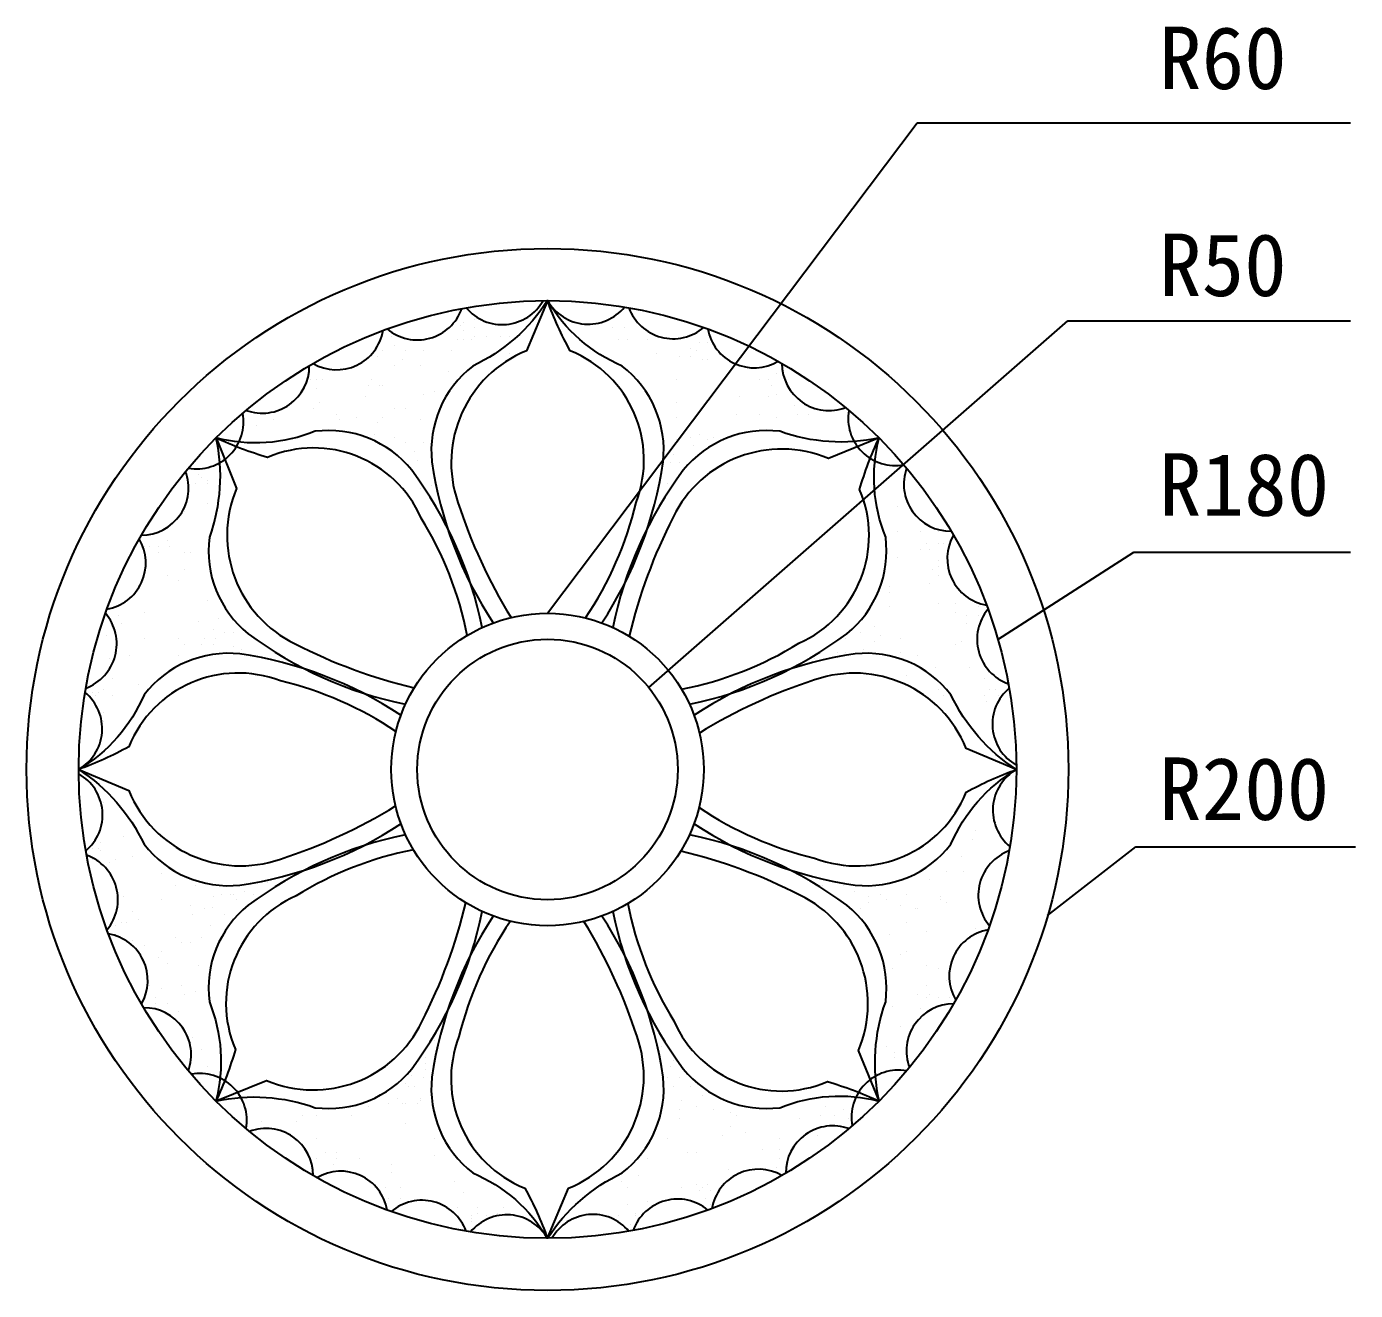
# Model space of a CAD drawing. Header units: metres. Extents: x 0 to 5136, y 0 to 4711.
# Drawn here: x 116 to 1136, y 1810 to 2780 of the extents above; entities that cross this region are included whole.
import ezdxf

# ---------------------------------------------------------------- set-up
doc = ezdxf.new("R2010")
doc.units = ezdxf.units.M
for name, color, linetype in [('3', 3, 'Continuous'), ('7', 7, 'Continuous'), ('BH', 3, 'Continuous'), ('DIM', 3, 'Continuous')]:
    doc.layers.add(name, color=color, linetype=linetype)
doc.dimstyles.get("Standard").update_dxf_attribs({"dimtxt": 2.5, "dimasz": 2.5, "dimexe": 1.25, "dimexo": 0.625, "dimtad": 1, "dimcen": 2.5, "dimazin": 3, "dimtfac": 1, "dimtmove": 0, "dimatfit": 3})

msp = doc.modelspace()

# ---------------------------------------------------------------- hatches: boundary and pattern name
at = {"layer": 'BH'}
h = msp.add_hatch(dxfattribs=at)
h.set_pattern_fill('AR-SAND', scale=40)
h.paths.add_polyline_path([(119.51, 2209.58, 1), (911.51, 2209.58, 1)])
h.paths.add_polyline_path([(515.51, 2569.58), (515.5, 2569.58), (515.5, 2569.57)])
h.paths.add_polyline_path([(411.27, 2439.38, -0.11), (465.41, 2318.62, -0.22), (565.6, 2318.62, -0.11), (619.74, 2439.38, -0.26), (693.92, 2469.24, 0.14), (770.1, 2464.14), (770.06, 2464.13, 0.16), (775.17, 2387.99, -0.26), (745.31, 2313.81, -0.04), (701.63, 2286.67, -0.04), (751.71, 2298.36, -0.26), (825.28, 2267.02, 0.14), (875.53, 2209.56), (875.5, 2209.57, 0.16), (825.28, 2152.13, -0.26), (751.71, 2120.79, -0.04), (701.63, 2132.48, -0.04), (745.31, 2105.34, -0.26), (775.17, 2031.16, 0.14), (770.07, 1954.99), (770.06, 1955.02, 0.16), (693.92, 1949.91, -0.26), (619.74, 1979.78, -0.04), (592.6, 2023.45, -0.04), (604.29, 1973.38, -0.26), (572.95, 1899.81, 0.14), (515.49, 1849.55), (515.5, 1849.58, 0.16), (458.06, 1899.81, -0.26), (426.72, 1973.38, -0.04), (438.41, 2023.45, -0.04), (411.27, 1979.78, -0.26), (337.09, 1949.91, 0.14), (260.92, 1955.01), (260.95, 1955.02, 0.16), (255.84, 2031.16, -0.26), (285.71, 2105.34, -0.04), (329.38, 2132.48, -0.04), (279.31, 2120.79, -0.26), (205.74, 2152.13, 0.14), (155.48, 2209.59), (155.51, 2209.58, 0.16), (205.74, 2267.02, -0.26), (279.31, 2298.36, -0.04), (329.38, 2286.67, -0.04), (285.71, 2313.81, -0.26), (255.84, 2387.99, 0.14), (260.94, 2464.16), (260.95, 2464.13, 0.16), (337.09, 2469.24, -0.26)])
h.paths.add_polyline_path([(611.51, 2209.58, -1), (419.51, 2209.58, -1)])

# ---------------------------------------------------------------- linework, layer by layer
at = {"layer": '3'}
for points in [[(557.19, 2322.1, 0.11), (604.29, 2445.78, 0.26), (572.95, 2519.35, -0.16), (515.51, 2569.58, -0.14), (458.06, 2519.35, 0.26), (426.72, 2445.78, 0.11), (473.82, 2322.1)], [(465.41, 2318.62, 0.11), (411.27, 2439.38, 0.26), (337.09, 2469.24, -0.16), (260.95, 2464.13, -0.14), (255.84, 2387.99, 0.26), (285.71, 2313.81, 0.11), (406.46, 2259.67)], [(624.55, 2259.67, 0.11), (745.31, 2313.81, 0.26), (775.17, 2387.99, -0.16), (770.06, 2464.13, -0.14), (693.92, 2469.24, 0.26), (619.74, 2439.38, 0.11), (565.6, 2318.62)], [(402.98, 2251.26, 0.11), (279.31, 2298.36, 0.26), (205.74, 2267.02, -0.16), (155.51, 2209.58, -0.14), (205.74, 2152.13, 0.26), (279.31, 2120.79, 0.11), (402.98, 2167.89, 0.11)], [(628.03, 2167.89, 0.11), (751.71, 2120.79, 0.26), (825.28, 2152.13, -0.16), (875.51, 2209.58, -0.14), (825.28, 2267.02, 0.26), (751.71, 2298.36, 0.11), (628.03, 2251.26)], [(406.46, 2159.48, 0.11), (285.71, 2105.34, 0.26), (255.84, 2031.16, -0.16), (260.95, 1955.02, -0.14), (337.09, 1949.91, 0.26), (411.27, 1979.78, 0.11), (465.41, 2100.53)], [(565.6, 2100.53, 0.11), (619.74, 1979.78, 0.26), (693.92, 1949.91, -0.16), (770.06, 1955.02, -0.14), (775.17, 2031.16, 0.26), (745.31, 2105.34, 0.11), (624.55, 2159.48)], [(473.82, 2097.05, 0.11), (426.72, 1973.38, 0.26), (458.06, 1899.81, -0.16), (515.51, 1849.58, -0.14), (572.95, 1899.81, 0.26), (604.29, 1973.38, 0.11), (557.19, 2097.05, 0.11)]]:
    msp.add_lwpolyline(points, format="xyb", dxfattribs=at)
for radius in [360, 120]:
    msp.add_circle((515.51, 2209.58), radius, dxfattribs=at)
at = {"layer": '7'}
for points in [[(544.72, 2325.96, 0.09), (583.48, 2414.69, 0.41), (533, 2531.02, -0.04), (515.51, 2569.56), (499.34, 2531.02, 0.4), (446.75, 2414.69, 0.06), (487.49, 2326.26)], [(453.87, 2312.54, 0.09), (418.53, 2402.68, 0.41), (300.57, 2449.24, -0.04), (260.96, 2464.12), (276.78, 2425.44, 0.4), (321.85, 2306, 0.06), (413.19, 2272.28, 0.06)], [(618.47, 2271.21, 0.09), (708.61, 2306.55, 0.41), (755.17, 2424.51, -0.04), (770.05, 2464.12), (731.37, 2448.3, 0.4), (611.93, 2403.23, 0.06), (578.21, 2311.89)], [(399.12, 2238.79, 0.09), (310.39, 2277.55, 0.41), (194.06, 2227.07, -0.04), (155.52, 2209.58), (194.06, 2193.41, 0.4), (310.39, 2140.82, 0.06), (398.82, 2181.56, 0.06)], [(631.89, 2180.36, 0.09), (720.62, 2141.6, 0.41), (836.96, 2192.08, -0.04), (875.49, 2209.58), (836.96, 2225.74, 0.4), (720.62, 2278.33, 0.06), (632.19, 2237.59)], [(412.55, 2147.94, 0.09), (322.4, 2112.6, 0.41), (275.84, 1994.64, -0.04), (260.96, 1955.03), (299.64, 1970.85, 0.4), (419.08, 2015.92, 0.06), (452.81, 2107.26)], [(577.14, 2106.62, 0.09), (612.48, 2016.47, 0.41), (730.44, 1969.91, -0.04), (770.05, 1955.03), (754.24, 1993.71, 0.4), (709.16, 2113.15, 0.06), (617.82, 2146.87)], [(487.01, 2093.01, 0.09), (447.53, 2004.46, 0.41), (498.02, 1888.13, -0.04), (515.51, 1849.59), (531.67, 1888.13, 0.4), (584.26, 2004.46, 0.06), (543.52, 2092.89, 0.06)]]:
    msp.add_lwpolyline(points, format="xyb", dxfattribs=at)
for radius in [400, 100]:
    msp.add_circle((515.51, 2209.58), radius, dxfattribs=at)
for centre, start, end in [((415.6, 2575.57), 230.03, 340.5), ((480.67, 2587.36), 220.03, 330.5), ((546.8, 2587.67), 210.03, 320.5), ((611.98, 2576.49), 200.03, 310.5), ((353.56, 2552.66), 240.03, 350.5), ((674.23, 2554.16), 190.03, 300.5), ((731.66, 2521.37), 180.03, 290.5), ((296.45, 2519.33), 250.03, 0.5), ((245.99, 2476.59), 260.03, 10.5), ((782.52, 2479.1), 170.03, 280.5), ((825.26, 2428.64), 160.03, 270.5), ((203.71, 2425.73), 270.03, 20.5), ((858.59, 2371.52), 150.03, 260.5), ((170.92, 2368.3), 280.03, 30.5), ((148.59, 2306.05), 290.03, 40.5), ((881.5, 2309.48), 140.03, 250.5), ((137.41, 2240.87), 300.03, 50.5), ((893.29, 2244.41), 130.03, 240.5), ((137.72, 2174.74), 310.03, 60.5), ((893.6, 2178.28), 120.03, 230.5), ((149.51, 2109.67), 320.03, 70.5), ((882.42, 2113.1), 110.03, 220.5), ((172.42, 2047.63), 330.03, 80.5), ((860.09, 2050.85), 100.03, 210.5), ((205.75, 1990.52), 340.03, 90.5), ((827.3, 1993.42), 90.03, 200.5), ((248.5, 1940.06), 350.03, 100.5), ((785.03, 1942.57), 80.03, 190.5), ((299.35, 1897.78), 0.03, 110.5), ((734.57, 1899.82), 70.03, 180.5), ((356.78, 1864.99), 10.03, 120.5), ((677.45, 1866.49), 60.03, 170.5), ((419.03, 1842.66), 20.03, 130.5), ((615.41, 1843.58), 50.03, 160.5), ((484.21, 1831.48), 30.03, 140.5), ((550.34, 1831.79), 40.03, 150.5)]:
    msp.add_arc(centre, 36.15, start, end, dxfattribs=at)
at = {"layer": 'BH'}
for p, q in [((450.89, 2553.06), (450.89, 2553.06)), ((459.73, 2555.26), (459.73, 2555.26)), ((395.67, 2542.02), (395.67, 2542.02)), ((448.69, 2550.85), (448.69, 2550.85)), ((450.89, 2546.44), (450.89, 2546.44)), ((459.73, 2548.64), (459.73, 2548.64)), ((459.73, 2542.02), (459.73, 2542.02)), ((468.57, 2542.02), (468.57, 2542.02)), ((479.61, 2542.02), (479.61, 2542.02)), ((486.24, 2542.02), (486.24, 2542.02)), ((565.76, 2548.64), (565.76, 2548.64)), ((574.6, 2548.64), (574.6, 2548.64)), ((389.04, 2530.99), (389.04, 2530.99)), ((397.88, 2535.4), (397.88, 2535.4)), ((406.72, 2530.99), (406.72, 2530.99)), ((419.97, 2530.99), (419.97, 2530.99)), ((442.06, 2530.99), (442.06, 2530.99)), ((446.48, 2539.82), (446.48, 2539.82)), ((450.89, 2539.82), (450.89, 2539.82)), ((457.52, 2539.82), (457.52, 2539.82)), ((570.18, 2539.82), (570.18, 2539.82)), ((576.8, 2539.82), (576.8, 2539.82)), ((592.27, 2539.82), (592.27, 2539.82)), ((625.4, 2533.2), (625.4, 2533.2)), ((629.82, 2530.99), (629.82, 2530.99)), ((632.03, 2537.61), (632.03, 2537.61)), ((638.66, 2537.61), (638.66, 2537.61)), ((384.63, 2526.58), (384.63, 2526.58)), ((404.51, 2524.37), (404.51, 2524.37)), ((486.24, 2528.79), (486.24, 2528.79)), ((598.89, 2528.79), (598.89, 2528.79)), ((616.57, 2526.58), (616.57, 2526.58)), ((625.4, 2526.58), (625.4, 2526.58)), ((634.24, 2524.37), (634.24, 2524.37)), ((638.66, 2524.37), (638.66, 2524.37)), ((397.88, 2519.96), (397.88, 2519.96)), ((417.76, 2519.96), (417.76, 2519.96)), ((439.85, 2515.55), (439.85, 2515.55)), ((691.67, 2513.34), (691.67, 2513.34)), ((333.82, 2508.93), (333.82, 2508.93)), ((338.24, 2508.93), (338.24, 2508.93)), ((338.24, 2502.31), (338.24, 2502.31)), ((342.66, 2508.93), (342.66, 2508.93)), ((378, 2504.51), (378, 2504.51)), ((380.21, 2508.93), (380.21, 2508.93)), ((386.84, 2504.51), (386.84, 2504.51)), ((389.04, 2504.51), (389.04, 2504.51)), ((428.81, 2500.1), (428.81, 2500.1)), ((614.36, 2508.93), (614.36, 2508.93)), ((678.42, 2508.93), (678.42, 2508.93)), ((685.04, 2508.93), (685.04, 2508.93)), ((687.25, 2504.51), (687.25, 2504.51)), ((340.45, 2491.27), (340.45, 2491.27)), ((375.79, 2495.69), (375.79, 2495.69)), ((419.97, 2497.89), (419.97, 2497.89)), ((614.36, 2491.27), (614.36, 2491.27)), ((662.95, 2495.69), (662.95, 2495.69)), ((685.04, 2495.69), (685.04, 2495.69)), ((691.67, 2497.89), (691.67, 2497.89)), ((336.03, 2486.86), (336.03, 2486.86)), ((353.7, 2482.45), (353.7, 2482.45)), ((369.16, 2480.24), (369.16, 2480.24)), ((389.04, 2480.24), (389.04, 2480.24)), ((397.88, 2486.86), (397.88, 2486.86)), ((406.72, 2486.86), (406.72, 2486.86)), ((614.36, 2480.24), (614.36, 2480.24)), ((660.74, 2482.45), (660.74, 2482.45)), ((678.42, 2482.45), (678.42, 2482.45)), ((691.67, 2480.24), (691.67, 2480.24)), ((704.92, 2489.07), (704.92, 2489.07)), ((707.13, 2482.45), (707.13, 2482.45)), ((715.97, 2482.45), (715.97, 2482.45)), ((291.85, 2473.62), (291.85, 2473.62)), ((305.1, 2478.03), (305.1, 2478.03)), ((355.91, 2478.03), (355.91, 2478.03)), ((384.63, 2475.83), (384.63, 2475.83)), ((417.76, 2478.03), (417.76, 2478.03)), ((450.89, 2478.03), (450.89, 2478.03)), ((382.42, 2467), (382.42, 2467)), ((397.88, 2464.79), (397.88, 2464.79)), ((406.72, 2460.38), (406.72, 2460.38)), ((419.97, 2460.38), (419.97, 2460.38)), ((614.36, 2462.59), (614.36, 2462.59)), ((618.77, 2467), (618.77, 2467)), ((625.4, 2464.79), (625.4, 2464.79)), ((632.03, 2467), (632.03, 2467)), ((638.66, 2462.59), (638.66, 2462.59)), ((643.07, 2464.79), (643.07, 2464.79)), ((413.34, 2453.76), (413.34, 2453.76)), ((426.6, 2453.76), (426.6, 2453.76)), ((609.94, 2453.76), (609.94, 2453.76)), ((612.15, 2451.56), (612.15, 2451.56)), ((627.61, 2458.17), (627.61, 2458.17)), ((415.55, 2447.14), (415.55, 2447.14)), ((426.6, 2442.73), (426.6, 2442.73)), ((609.94, 2444.94), (609.94, 2444.94)), ((609.94, 2444.94), (609.94, 2444.94)), ((616.57, 2444.94), (616.57, 2444.94)), ((245.46, 2429.49), (245.46, 2429.49)), ((247.67, 2436.11), (247.67, 2436.11)), ((249.88, 2433.9), (249.88, 2433.9)), ((254.3, 2431.7), (254.3, 2431.7)), ((254.3, 2429.49), (254.3, 2429.49)), ((607.73, 2429.49), (607.73, 2429.49)), ((417.76, 2425.08), (417.76, 2425.08)), ((426.6, 2427.28), (426.6, 2427.28)), ((254.3, 2414.04), (254.3, 2414.04)), ((784.45, 2411.84), (784.45, 2411.84)), ((236.63, 2407.42), (236.63, 2407.42)), ((784.45, 2391.98), (784.45, 2391.98)), ((802.12, 2391.98), (802.12, 2391.98)), ((815.37, 2391.98), (815.37, 2391.98)), ((205.7, 2380.94), (205.7, 2380.94)), ((210.12, 2380.94), (210.12, 2380.94)), ((210.12, 2380.94), (210.12, 2380.94)), ((216.75, 2380.94), (216.75, 2380.94)), ((223.37, 2385.36), (223.37, 2385.36)), ((225.58, 2380.94), (225.58, 2380.94)), ((802.12, 2378.74), (802.12, 2378.74)), ((806.54, 2383.15), (806.54, 2383.15)), ((808.74, 2378.74), (808.74, 2378.74)), ((815.37, 2383.15), (815.37, 2383.15)), ((819.79, 2383.15), (819.79, 2383.15)), ((216.75, 2376.53), (216.75, 2376.53)), ((236.63, 2376.53), (236.63, 2376.53)), ((241.04, 2376.53), (241.04, 2376.53)), ((784.45, 2372.12), (784.45, 2372.12)), ((815.37, 2369.91), (815.37, 2369.91)), ((223.37, 2358.88), (223.37, 2358.88)), ((236.63, 2363.29), (236.63, 2363.29)), ((810.95, 2363.29), (810.95, 2363.29)), ((815.37, 2365.5), (815.37, 2365.5)), ((815.37, 2358.88), (815.37, 2358.88)), ((232.21, 2354.47), (232.21, 2354.47)), ((777.82, 2350.05), (777.82, 2350.05)), ((808.74, 2352.26), (808.74, 2352.26)), ((254.3, 2339.02), (254.3, 2339.02)), ((777.82, 2345.64), (777.82, 2345.64)), ((815.37, 2336.81), (815.37, 2336.81)), ((828.63, 2336.81), (828.63, 2336.81)), ((185.82, 2327.99), (185.82, 2327.99)), ((205.7, 2330.19), (205.7, 2330.19)), ((777.82, 2334.61), (777.82, 2334.61)), ((828.63, 2330.19), (828.63, 2330.19)), ((837.46, 2327.99), (837.46, 2327.99)), ((846.3, 2334.61), (846.3, 2334.61)), ((846.3, 2327.99), (846.3, 2327.99)), ((188.03, 2321.37), (188.03, 2321.37)), ((247.67, 2323.57), (247.67, 2323.57)), ((258.72, 2316.95), (258.72, 2316.95)), ((263.13, 2325.78), (263.13, 2325.78)), ((766.77, 2319.16), (766.77, 2319.16)), ((837.46, 2321.37), (837.46, 2321.37)), ((176.98, 2312.54), (176.98, 2312.54)), ((205.7, 2310.33), (205.7, 2310.33)), ((232.21, 2310.33), (232.21, 2310.33)), ((252.09, 2310.33), (252.09, 2310.33)), ((260.92, 2310.33), (260.92, 2310.33)), ((267.55, 2314.75), (267.55, 2314.75)), ((274.18, 2314.75), (274.18, 2314.75)), ((744.68, 2310.33), (744.68, 2310.33)), ((755.73, 2314.75), (755.73, 2314.75)), ((766.77, 2308.13), (766.77, 2308.13)), ((771.19, 2312.54), (771.19, 2312.54)), ((786.65, 2310.33), (786.65, 2310.33)), ((833.04, 2308.13), (833.04, 2308.13)), ((194.66, 2297.09), (194.66, 2297.09)), ((232.21, 2297.09), (232.21, 2297.09)), ((236.63, 2305.92), (236.63, 2305.92)), ((249.88, 2305.92), (249.88, 2305.92)), ((258.72, 2305.92), (258.72, 2305.92)), ((274.18, 2303.71), (274.18, 2303.71)), ((280.81, 2301.51), (280.81, 2301.51)), ((738.06, 2299.3), (738.06, 2299.3)), ((744.68, 2299.3), (744.68, 2299.3)), ((757.94, 2301.51), (757.94, 2301.51)), ((786.65, 2299.3), (786.65, 2299.3)), ((799.91, 2297.09), (799.91, 2297.09)), ((828.63, 2305.92), (828.63, 2305.92)), ((179.19, 2294.89), (179.19, 2294.89)), ((720.39, 2294.89), (720.39, 2294.89)), ((813.16, 2288.27), (813.16, 2288.27)), ((839.67, 2288.27), (839.67, 2288.27)), ((181.4, 2279.44), (181.4, 2279.44)), ((791.07, 2281.65), (791.07, 2281.65)), ((850.71, 2279.44), (850.71, 2279.44)), ((165.94, 2268.41), (165.94, 2268.41)), ((168.15, 2266.2), (168.15, 2266.2)), ((170.36, 2268.41), (170.36, 2268.41)), ((174.78, 2270.62), (174.78, 2270.62)), ((181.4, 2266.2), (181.4, 2266.2)), ((201.28, 2275.03), (201.28, 2275.03)), ((815.37, 2270.62), (815.37, 2270.62)), ((819.79, 2266.2), (819.79, 2266.2)), ((850.71, 2266.2), (850.71, 2266.2)), ((855.13, 2270.62), (855.13, 2270.62)), ((859.55, 2270.62), (859.55, 2270.62)), ((861.76, 2266.2), (861.76, 2266.2)), ((170.36, 2255.17), (170.36, 2255.17)), ((852.92, 2261.79), (852.92, 2261.79)), ((174.78, 2252.96), (174.78, 2252.96)), ((174.78, 2246.34), (174.78, 2246.34)), ((174.78, 2246.34), (174.78, 2246.34)), ((174.78, 2184.56), (174.78, 2184.56)), ((172.57, 2166.91), (172.57, 2166.91)), ((172.57, 2153.67), (172.57, 2153.67)), ((190.24, 2158.08), (190.24, 2158.08)), ((841.88, 2155.87), (841.88, 2155.87)), ((844.09, 2162.49), (844.09, 2162.49)), ((165.94, 2149.25), (165.94, 2149.25)), ((170.36, 2149.25), (170.36, 2149.25)), ((172.57, 2147.05), (172.57, 2147.05)), ((165.94, 2140.43), (165.94, 2140.43)), ((170.36, 2140.43), (170.36, 2140.43)), ((179.19, 2138.22), (179.19, 2138.22)), ((183.61, 2140.43), (183.61, 2140.43)), ((196.87, 2142.63), (196.87, 2142.63)), ((833.04, 2142.63), (833.04, 2142.63)), ((218.95, 2129.4), (218.95, 2129.4)), ((300.69, 2122.78), (300.69, 2122.78)), ((808.74, 2124.98), (808.74, 2124.98)), ((822, 2131.6), (822, 2131.6)), ((835.25, 2131.6), (835.25, 2131.6)), ((230, 2120.57), (230, 2120.57)), ((245.46, 2120.57), (245.46, 2120.57)), ((265.34, 2113.95), (265.34, 2113.95)), ((271.97, 2113.95), (271.97, 2113.95)), ((274.18, 2113.95), (274.18, 2113.95)), ((283.01, 2116.16), (283.01, 2116.16)), ((289.64, 2113.95), (289.64, 2113.95)), ((727.01, 2120.57), (727.01, 2120.57)), ((742.48, 2120.57), (742.48, 2120.57)), ((751.31, 2116.16), (751.31, 2116.16)), ((771.19, 2113.95), (771.19, 2113.95)), ((791.07, 2113.95), (791.07, 2113.95)), ((190.24, 2111.74), (190.24, 2111.74)), ((218.95, 2109.54), (218.95, 2109.54)), ((241.04, 2105.12), (241.04, 2105.12)), ((252.09, 2102.92), (252.09, 2102.92)), ((258.17, 2103.42), (258.17, 2103.42)), ((258.72, 2111.74), (258.72, 2111.74)), ((276.39, 2109.54), (276.39, 2109.54)), ((740.27, 2109.54), (740.27, 2109.54)), ((755.73, 2102.92), (755.73, 2102.92)), ((762.36, 2111.74), (762.36, 2111.74)), ((762.36, 2107.33), (762.36, 2107.33)), ((775.61, 2109.54), (775.61, 2109.54)), ((786.65, 2105.12), (786.65, 2105.12)), ((797.7, 2102.92), (797.7, 2102.92)), ((799.91, 2102.92), (799.91, 2102.92)), ((817.58, 2111.74), (817.58, 2111.74)), ((817.58, 2109.54), (817.58, 2109.54)), ((822, 2107.33), (822, 2107.33)), ((188.03, 2091.88), (188.03, 2091.88)), ((192.45, 2091.88), (192.45, 2091.88)), ((196.87, 2100.71), (196.87, 2100.71)), ((201.28, 2094.09), (201.28, 2094.09)), ((243.25, 2098.5), (243.25, 2098.5)), ((267.55, 2098.5), (267.55, 2098.5)), ((791.07, 2091.88), (791.07, 2091.88)), ((183.61, 2089.68), (183.61, 2089.68)), ((183.61, 2083.06), (183.61, 2083.06)), ((256.51, 2089.68), (256.51, 2089.68)), ((777.82, 2083.06), (777.82, 2083.06)), ((806.54, 2085.26), (806.54, 2085.26)), ((844.09, 2087.47), (844.09, 2087.47)), ((196.87, 2078.64), (196.87, 2078.64)), ((205.7, 2074.23), (205.7, 2074.23)), ((230, 2080.85), (230, 2080.85)), ((234.42, 2076.44), (234.42, 2076.44)), ((241.04, 2076.44), (241.04, 2076.44)), ((249.88, 2080.85), (249.88, 2080.85)), ((216.75, 2065.4), (216.75, 2065.4)), ((218.95, 2069.82), (218.95, 2069.82)), ((786.65, 2067.61), (786.65, 2067.61)), ((791.07, 2069.82), (791.07, 2069.82)), ((223.37, 2060.99), (223.37, 2060.99)), ((247.67, 2058.79), (247.67, 2058.79)), ((780.03, 2056.58), (780.03, 2056.58)), ((806.54, 2058.79), (806.54, 2058.79)), ((815.37, 2056.58), (815.37, 2056.58)), ((210.12, 2043.34), (210.12, 2043.34)), ((218.95, 2041.13), (218.95, 2041.13)), ((234.42, 2043.34), (234.42, 2043.34)), ((806.54, 2043.34), (806.54, 2043.34)), ((822, 2047.75), (822, 2047.75)), ((205.7, 2034.51), (205.7, 2034.51)), ((214.54, 2034.51), (214.54, 2034.51)), ((236.63, 2036.72), (236.63, 2036.72)), ((245.46, 2038.93), (245.46, 2038.93)), ((799.91, 2036.72), (799.91, 2036.72)), ((806.54, 2034.51), (806.54, 2034.51)), ((808.74, 2036.72), (808.74, 2036.72)), ((815.37, 2034.51), (815.37, 2034.51)), ((824.21, 2034.51), (824.21, 2034.51)), ((214.54, 2030.1), (214.54, 2030.1)), ((223.37, 2030.1), (223.37, 2030.1)), ((232.21, 2023.48), (232.21, 2023.48)), ((780.03, 2027.89), (780.03, 2027.89)), ((802.12, 2025.69), (802.12, 2025.69)), ((786.65, 2012.45), (786.65, 2012.45)), ((243.25, 2003.62), (243.25, 2003.62)), ((428.81, 2001.41), (428.81, 2001.41)), ((249.88, 1994.79), (249.88, 1994.79)), ((603.31, 1997), (603.31, 1997)), ((775.61, 1997), (775.61, 1997)), ((782.24, 1992.59), (782.24, 1992.59)), ((254.3, 1981.56), (254.3, 1981.56)), ((422.18, 1988.17), (422.18, 1988.17)), ((422.18, 1983.76), (422.18, 1983.76)), ((603.31, 1981.56), (603.31, 1981.56)), ((609.94, 1981.56), (609.94, 1981.56)), ((612.15, 1985.97), (612.15, 1985.97)), ((782.24, 1988.17), (782.24, 1988.17)), ((791.07, 1985.97), (791.07, 1985.97)), ((245.46, 1977.14), (245.46, 1977.14)), ((254.3, 1974.94), (254.3, 1974.94)), ((411.13, 1974.94), (411.13, 1974.94)), ((419.97, 1972.73), (419.97, 1972.73)), ((422.18, 1979.35), (422.18, 1979.35)), ((603.31, 1972.73), (603.31, 1972.73)), ((607.73, 1972.73), (607.73, 1972.73)), ((616.57, 1972.73), (616.57, 1972.73)), ((782.24, 1979.35), (782.24, 1979.35)), ((406.72, 1968.32), (406.72, 1968.32)), ((408.92, 1966.11), (408.92, 1966.11)), ((413.34, 1966.11), (413.34, 1966.11)), ((612.15, 1966.11), (612.15, 1966.11)), ((625.4, 1966.11), (625.4, 1966.11)), ((634.24, 1959.49), (634.24, 1959.49)), ((378, 1950.66), (378, 1950.66)), ((393.46, 1952.87), (393.46, 1952.87)), ((400.09, 1957.28), (400.09, 1957.28)), ((404.51, 1952.87), (404.51, 1952.87)), ((406.72, 1952.87), (406.72, 1952.87)), ((415.55, 1952.87), (415.55, 1952.87)), ((417.76, 1957.28), (417.76, 1957.28)), ((417.76, 1955.08), (417.76, 1955.08)), ((618.77, 1955.08), (618.77, 1955.08)), ((629.82, 1950.66), (629.82, 1950.66)), ((729.22, 1950.66), (729.22, 1950.66)), ((285.22, 1939.63), (285.22, 1939.63)), ((296.27, 1939.63), (296.27, 1939.63)), ((322.78, 1939.63), (322.78, 1939.63)), ((327.19, 1944.04), (327.19, 1944.04)), ((338.24, 1944.04), (338.24, 1944.04)), ((364.75, 1944.04), (364.75, 1944.04)), ((616.57, 1948.46), (616.57, 1948.46)), ((616.57, 1941.84), (616.57, 1941.84)), ((643.07, 1948.46), (643.07, 1948.46)), ((656.33, 1946.25), (656.33, 1946.25)), ((660.74, 1944.04), (660.74, 1944.04)), ((709.34, 1941.84), (709.34, 1941.84)), ((724.8, 1944.04), (724.8, 1944.04)), ((735.85, 1944.04), (735.85, 1944.04)), ((742.48, 1948.46), (742.48, 1948.46)), ((746.89, 1941.84), (746.89, 1941.84)), ((746.89, 1941.84), (746.89, 1941.84)), ((406.72, 1937.42), (406.72, 1937.42)), ((649.7, 1928.6), (649.7, 1928.6)), ((656.33, 1935.22), (656.33, 1935.22)), ((667.37, 1930.8), (667.37, 1930.8)), ((722.6, 1928.6), (722.6, 1928.6)), ((338.24, 1926.39), (338.24, 1926.39)), ((428.81, 1926.39), (428.81, 1926.39)), ((607.73, 1926.39), (607.73, 1926.39)), ((693.88, 1926.39), (693.88, 1926.39)), ((338.24, 1910.94), (338.24, 1910.94)), ((344.87, 1915.36), (344.87, 1915.36)), ((353.7, 1915.36), (353.7, 1915.36)), ((353.7, 1910.94), (353.7, 1910.94)), ((371.37, 1910.94), (371.37, 1910.94)), ((428.81, 1913.15), (428.81, 1913.15)), ((592.27, 1910.94), (592.27, 1910.94)), ((623.19, 1915.36), (623.19, 1915.36)), ((629.82, 1915.36), (629.82, 1915.36)), ((680.63, 1917.56), (680.63, 1917.56)), ((693.88, 1917.56), (693.88, 1917.56)), ((693.88, 1910.94), (693.88, 1910.94)), ((351.49, 1906.53), (351.49, 1906.53)), ((395.67, 1906.53), (395.67, 1906.53)), ((395.67, 1899.91), (395.67, 1899.91)), ((654.12, 1902.12), (654.12, 1902.12)), ((691.67, 1904.32), (691.67, 1904.32)), ((382.42, 1888.88), (382.42, 1888.88)), ((391.25, 1888.88), (391.25, 1888.88)), ((402.3, 1888.88), (402.3, 1888.88)), ((444.27, 1893.29), (444.27, 1893.29)), ((572.39, 1893.29), (572.39, 1893.29)), ((576.8, 1888.88), (576.8, 1888.88)), ((585.64, 1897.71), (585.64, 1897.71)), ((618.77, 1888.88), (618.77, 1888.88)), ((629.82, 1891.09), (629.82, 1891.09)), ((634.24, 1888.88), (634.24, 1888.88)), ((638.66, 1891.09), (638.66, 1891.09)), ((393.46, 1880.05), (393.46, 1880.05)), ((402.3, 1880.05), (402.3, 1880.05)), ((450.89, 1884.47), (450.89, 1884.47)), ((592.27, 1877.85), (592.27, 1877.85)), ((632.03, 1886.67), (632.03, 1886.67)), ((636.45, 1880.05), (636.45, 1880.05)), ((640.86, 1886.67), (640.86, 1886.67)), ((446.48, 1873.43), (446.48, 1873.43)), ((461.94, 1873.43), (461.94, 1873.43)), ((461.94, 1869.02), (461.94, 1869.02)), ((477.4, 1869.02), (477.4, 1869.02)), ((481.82, 1873.43), (481.82, 1873.43)), ((481.82, 1873.43), (481.82, 1873.43)), ((576.8, 1875.64), (576.8, 1875.64)), ((583.43, 1869.02), (583.43, 1869.02)), ((640.86, 1875.64), (640.86, 1875.64)), ((457.52, 1866.81), (457.52, 1866.81)), ((457.52, 1864.61), (457.52, 1864.61)), ((457.52, 1862.4), (457.52, 1862.4)), ((468.57, 1866.81), (468.57, 1866.81)), ((570.18, 1866.81), (570.18, 1866.81)), ((579.01, 1860.19), (579.01, 1860.19)), ((583.43, 1866.81), (583.43, 1866.81))]:
    msp.add_line(p, q, dxfattribs=at)

# ---------------------------------------------------------------- texts
at = {"layer": 'DIM'}
for s, p in [('R60', (985.14, 2732.03)), ('R50', (985.14, 2573.08)), ('R180', (985.14, 2404.39)), ('R200', (985.14, 2170.83))]:
    msp.add_text(s, height=48, dxfattribs=at).set_placement(p)

# ---------------------------------------------------------------- leaders
for points in [[(515.51, 2329.58), (799.3, 2706.08), (1132.01, 2706.08)], [(593.29, 2272.43), (914.91, 2553.98), (1132.01, 2553.98)], [(861.37, 2309.45), (965.66, 2376.54), (1132.01, 2376.54)], [(899.45, 2097.37), (967.18, 2150.21), (1135.86, 2150.21)]]:
    msp.add_leader(points, dimstyle='Standard', dxfattribs=at)

doc.saveas('drawing.dxf')
